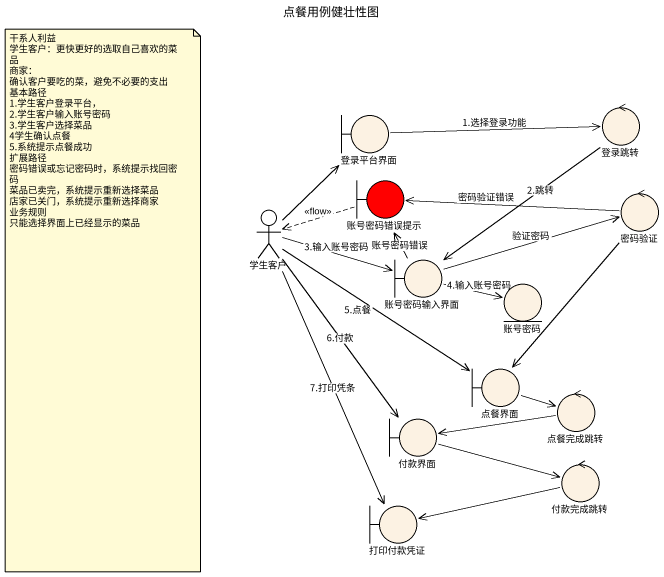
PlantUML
@startuml
title 点餐用例健壮性图
boundary 登录平台界面 #FCF2E3
control 登录跳转 #FCF2E3
boundary 账号密码错误提示 #FF0000
control 密码验证 #FCF2E3
actor 学生客户
boundary 账号密码输入界面 #FCF2E3
entity 账号密码 #FCF2E3
boundary 点餐界面 #FCF2E3
boundary 付款界面 #FCF2E3
control 点餐完成跳转 #FCF2E3
control 付款完成跳转 #FCF2E3
boundary 打印付款凭证 #FCF2E3
登录平台界面 -right-> 登录跳转 : 1.选择登录功能
登录跳转 --> 账号密码输入界面 : 2.跳转
账号密码错误提示 .left.> 学生客户 : <<flow>>
密码验证 -left-> 账号密码错误提示 : 密码验证错误
密码验证 --> 点餐界面
学生客户 -up-> 登录平台界面
学生客户 -right-> 账号密码输入界面 : 3.输入账号密码
学生客户 --> 点餐界面 : 5.点餐
学生客户 --> 付款界面 : 6.付款
学生客户 --> 打印付款凭证 : 7.打印凭条
账号密码输入界面 -up-> 账号密码错误提示 : 账号密码错误
账号密码输入界面 -right-> 密码验证 : 验证密码
账号密码输入界面 -right-> 账号密码 : 4.输入账号密码
点餐界面 -right-> 点餐完成跳转
付款界面 -right-> 付款完成跳转
点餐完成跳转 -left-> 付款界面
付款完成跳转 -left-> 打印付款凭证
note as N1
  干系人利益
  学生客户：更快更好的选取自己喜欢的菜品
  商家： 确认客户要吃的菜，避免不必要的支出
  基本路径
  1.学生客户登录平台，
  2.学生客户输入账号密码
  3.学生客户选择菜品
  4学生确认点餐
  5.系统提示点餐成功
  扩展路径
  密码错误或忘记密码时，系统提示找回密码
  菜品已卖完，系统提示重新选择菜品
  店家已关门，系统提示重新选择商家
  业务规则
  只能选择界面上已经显示的菜品
end note
@enduml
